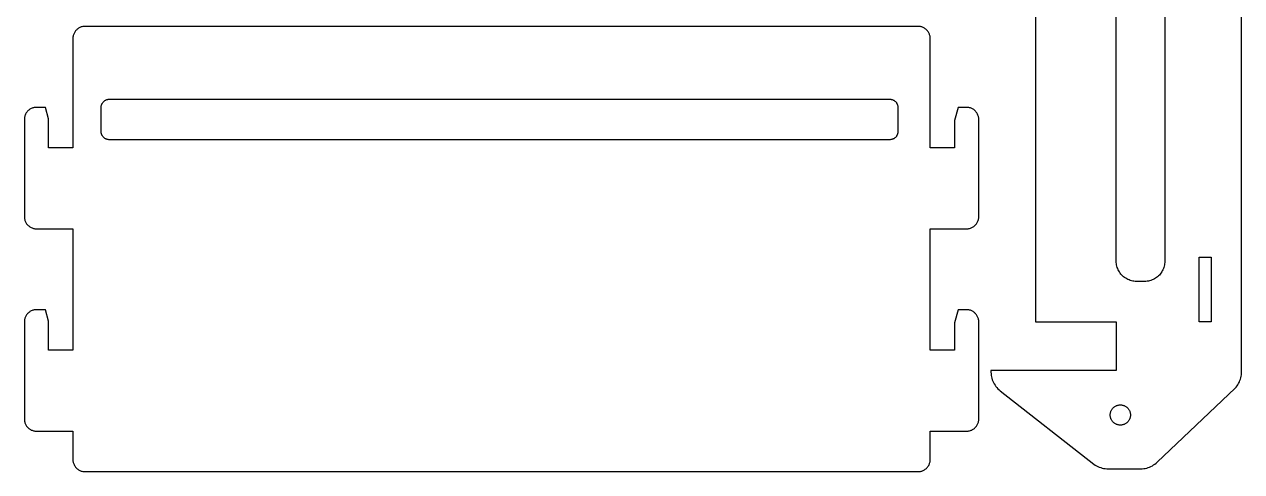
# Model space of a CAD drawing. Header units: metres. Extents: x -83 to 219, y -132 to 347.
# Drawn here: x -82 to 219, y 44 to 154.5 of the extents above; entities that cross this region are included whole.
import ezdxf

# ---------------------------------------------------------------- set-up
doc = ezdxf.new("R2010")
doc.units = ezdxf.units.M

msp = doc.modelspace()

# ---------------------------------------------------------------- linework, layer by layer
for p, q in [((219, 68.7), (218.993, 304.98)), ((168, 293), (168, 81)), ((188, 96), (188, 278)), ((200, 278), (200, 96)), ((-68.6075, 153.533), (-68.7634, 153.427)), ((-68.4453, 153.629), (-68.6075, 153.533)), ((-68.2773, 153.714), (-68.4453, 153.629)), ((-68.1044, 153.789), (-68.2773, 153.714)), ((-67.927, 153.853), (-68.1044, 153.789)), ((-67.7461, 153.906), (-67.927, 153.853)), ((-67.5621, 153.947), (-67.7461, 153.906)), ((-67.376, 153.976), (-67.5621, 153.947)), ((-67.1884, 153.994), (-67.376, 153.976)), ((-67, 154), (-67.1884, 153.994)), ((139, 154), (-67, 154)), ((139.188, 153.994), (139, 154)), ((139.376, 153.976), (139.188, 153.994)), ((139.562, 153.947), (139.376, 153.976)), ((139.746, 153.906), (139.562, 153.947)), ((139.927, 153.853), (139.746, 153.906)), ((140.104, 153.789), (139.927, 153.853)), ((140.277, 153.714), (140.104, 153.789)), ((140.445, 153.629), (140.277, 153.714)), ((140.607, 153.533), (140.445, 153.629)), ((140.763, 153.427), (140.607, 153.533)), ((-69.9941, 151.188), (-70, 151)), ((-70, 151), (-70, 124)), ((-69.9763, 151.376), (-69.9941, 151.188)), ((-69.9469, 151.562), (-69.9763, 151.376)), ((-69.9057, 151.746), (-69.9469, 151.562)), ((-69.8532, 151.927), (-69.9057, 151.746)), ((-69.7893, 152.104), (-69.8532, 151.927)), ((-69.7145, 152.277), (-69.7893, 152.104)), ((-69.6289, 152.445), (-69.7145, 152.277)), ((-69.533, 152.607), (-69.6289, 152.445)), ((-69.427, 152.763), (-69.533, 152.607)), ((-69.3115, 152.912), (-69.427, 152.763)), ((-69.1869, 153.054), (-69.3115, 152.912)), ((-69.0536, 153.187), (-69.1869, 153.054)), ((-68.9123, 153.312), (-69.0536, 153.187)), ((-68.7634, 153.427), (-68.9123, 153.312)), ((140.912, 153.312), (140.763, 153.427)), ((141.054, 153.187), (140.912, 153.312)), ((141.187, 153.054), (141.054, 153.187)), ((141.312, 152.912), (141.187, 153.054)), ((141.427, 152.763), (141.312, 152.912)), ((141.533, 152.607), (141.427, 152.763)), ((141.629, 152.445), (141.533, 152.607)), ((141.714, 152.277), (141.629, 152.445)), ((141.789, 152.104), (141.714, 152.277)), ((141.853, 151.927), (141.789, 152.104)), ((141.906, 151.746), (141.853, 151.927)), ((141.947, 151.562), (141.906, 151.746)), ((141.976, 151.376), (141.947, 151.562)), ((141.994, 151.188), (141.976, 151.376)), ((142, 151), (141.994, 151.188)), ((142, 124), (142, 151)), ((-62.4579, 135.369), (-62.3691, 135.458)), ((-62.3691, 135.458), (-62.2748, 135.541)), ((-62.2748, 135.541), (-62.1756, 135.618)), ((-62.1756, 135.618), (-62.0716, 135.689)), ((-62.0716, 135.689), (-61.9635, 135.753)), ((-61.9635, 135.753), (-61.8515, 135.81)), ((-61.8515, 135.81), (-61.7362, 135.86)), ((-61.7362, 135.86), (-61.618, 135.902)), ((-61.618, 135.902), (-61.4974, 135.937)), ((-61.4974, 135.937), (-61.3748, 135.965)), ((-61.3748, 135.965), (-61.2507, 135.984)), ((-61.2507, 135.984), (-61.1256, 135.996)), ((-61.1256, 135.996), (-61, 136)), ((-61, 136), (132, 136)), ((132, 136), (132.126, 135.996)), ((132.126, 135.996), (132.251, 135.984)), ((132.251, 135.984), (132.375, 135.965)), ((132.375, 135.965), (132.497, 135.937)), ((132.497, 135.937), (132.618, 135.902)), ((132.618, 135.902), (132.736, 135.86)), ((132.736, 135.86), (132.852, 135.81)), ((132.852, 135.81), (132.964, 135.753)), ((132.964, 135.753), (133.072, 135.689)), ((133.072, 135.689), (133.176, 135.618)), ((133.176, 135.618), (133.275, 135.541)), ((133.275, 135.541), (133.369, 135.458)), ((133.369, 135.458), (133.458, 135.369)), ((-81.6289, 132.445), (-81.7145, 132.277)), ((-81.533, 132.607), (-81.6289, 132.445)), ((-81.427, 132.763), (-81.533, 132.607)), ((-81.3115, 132.912), (-81.427, 132.763)), ((-81.1869, 133.054), (-81.3115, 132.912)), ((-81.0536, 133.187), (-81.1869, 133.054)), ((-80.9123, 133.312), (-81.0536, 133.187)), ((-80.7634, 133.427), (-80.9123, 133.312)), ((-80.6075, 133.533), (-80.7634, 133.427)), ((-80.4453, 133.629), (-80.6075, 133.533)), ((-80.2773, 133.714), (-80.4453, 133.629)), ((-80.1044, 133.789), (-80.2773, 133.714)), ((-79.927, 133.853), (-80.1044, 133.789)), ((-79.7461, 133.906), (-79.927, 133.853)), ((-79.5621, 133.947), (-79.7461, 133.906)), ((-79.376, 133.976), (-79.5621, 133.947)), ((-79.1884, 133.994), (-79.376, 133.976)), ((-79, 134), (-79.1884, 133.994)), ((-76.7641, 134), (-79, 134)), ((-76, 131.148), (-76.7641, 134)), ((-63, 134), (-62.996, 134.126)), ((-63, 128), (-63, 134)), ((-62.996, 134.126), (-62.9842, 134.251)), ((-62.9842, 134.251), (-62.9646, 134.375)), ((-62.9646, 134.375), (-62.9372, 134.497)), ((-62.9372, 134.497), (-62.9021, 134.618)), ((-62.9021, 134.618), (-62.8595, 134.736)), ((-62.8595, 134.736), (-62.8096, 134.852)), ((-62.8096, 134.852), (-62.7526, 134.964)), ((-62.7526, 134.964), (-62.6886, 135.072)), ((-62.6886, 135.072), (-62.618, 135.176)), ((-62.618, 135.176), (-62.541, 135.275)), ((-62.541, 135.275), (-62.4579, 135.369)), ((133.458, 135.369), (133.541, 135.275)), ((133.541, 135.275), (133.618, 135.176)), ((133.618, 135.176), (133.689, 135.072)), ((133.689, 135.072), (133.753, 134.964)), ((133.753, 134.964), (133.81, 134.852)), ((133.81, 134.852), (133.86, 134.736)), ((133.86, 134.736), (133.902, 134.618)), ((133.902, 134.618), (133.937, 134.497)), ((133.937, 134.497), (133.965, 134.375)), ((133.965, 134.375), (133.984, 134.251)), ((133.984, 134.251), (133.996, 134.126)), ((133.996, 134.126), (134, 134)), ((134, 134), (134, 128)), ((148.87, 134), (148, 130.753)), ((151, 134), (148.87, 134)), ((151.188, 133.994), (151, 134)), ((151.376, 133.976), (151.188, 133.994)), ((151.562, 133.947), (151.376, 133.976)), ((151.746, 133.906), (151.562, 133.947)), ((151.927, 133.853), (151.746, 133.906)), ((152.104, 133.789), (151.927, 133.853)), ((152.277, 133.714), (152.104, 133.789)), ((152.445, 133.629), (152.277, 133.714)), ((152.607, 133.533), (152.445, 133.629)), ((152.763, 133.427), (152.607, 133.533)), ((152.912, 133.312), (152.763, 133.427)), ((153.054, 133.187), (152.912, 133.312)), ((153.187, 133.054), (153.054, 133.187)), ((153.312, 132.912), (153.187, 133.054)), ((153.427, 132.763), (153.312, 132.912)), ((153.533, 132.607), (153.427, 132.763)), ((153.629, 132.445), (153.533, 132.607)), ((153.714, 132.277), (153.629, 132.445)), ((-81.9941, 131.188), (-82, 131)), ((-82, 131), (-82, 107)), ((-81.9763, 131.376), (-81.9941, 131.188)), ((-81.9469, 131.562), (-81.9763, 131.376)), ((-81.9057, 131.746), (-81.9469, 131.562)), ((-81.8532, 131.927), (-81.9057, 131.746)), ((-81.7893, 132.104), (-81.8532, 131.927)), ((-81.7145, 132.277), (-81.7893, 132.104)), ((-76, 124), (-76, 131.148)), ((148, 130.753), (148, 124)), ((153.789, 132.104), (153.714, 132.277)), ((153.853, 131.927), (153.789, 132.104)), ((153.906, 131.746), (153.853, 131.927)), ((153.947, 131.562), (153.906, 131.746)), ((153.976, 131.376), (153.947, 131.562)), ((153.994, 131.188), (153.976, 131.376)), ((154, 131), (153.994, 131.188)), ((154, 107), (154, 131)), ((-62.996, 127.874), (-63, 128)), ((-62.9842, 127.749), (-62.996, 127.874)), ((-62.9646, 127.625), (-62.9842, 127.749)), ((-62.9372, 127.503), (-62.9646, 127.625)), ((-62.9021, 127.382), (-62.9372, 127.503)), ((-62.8595, 127.264), (-62.9021, 127.382)), ((-62.8096, 127.148), (-62.8595, 127.264)), ((-62.7526, 127.036), (-62.8096, 127.148)), ((-62.6886, 126.928), (-62.7526, 127.036)), ((-62.618, 126.824), (-62.6886, 126.928)), ((-62.541, 126.725), (-62.618, 126.824)), ((-62.4579, 126.631), (-62.541, 126.725)), ((-62.3691, 126.542), (-62.4579, 126.631)), ((-62.2748, 126.459), (-62.3691, 126.542)), ((-62.1756, 126.382), (-62.2748, 126.459)), ((133.275, 126.459), (133.176, 126.382)), ((133.369, 126.542), (133.275, 126.459)), ((133.458, 126.631), (133.369, 126.542)), ((133.541, 126.725), (133.458, 126.631)), ((133.618, 126.824), (133.541, 126.725)), ((133.689, 126.928), (133.618, 126.824)), ((133.753, 127.036), (133.689, 126.928)), ((133.81, 127.148), (133.753, 127.036)), ((133.86, 127.264), (133.81, 127.148)), ((133.902, 127.382), (133.86, 127.264)), ((133.937, 127.503), (133.902, 127.382)), ((133.965, 127.625), (133.937, 127.503)), ((133.984, 127.749), (133.965, 127.625)), ((133.996, 127.874), (133.984, 127.749)), ((134, 128), (133.996, 127.874)), ((-70, 124), (-76, 124)), ((-62.0716, 126.311), (-62.1756, 126.382)), ((-61.9635, 126.247), (-62.0716, 126.311)), ((-61.8515, 126.19), (-61.9635, 126.247)), ((-61.7362, 126.14), (-61.8515, 126.19)), ((-61.618, 126.098), (-61.7362, 126.14)), ((-61.4974, 126.063), (-61.618, 126.098)), ((-61.3748, 126.035), (-61.4974, 126.063)), ((-61.2507, 126.016), (-61.3748, 126.035)), ((-61.1256, 126.004), (-61.2507, 126.016)), ((-61, 126), (-61.1256, 126.004)), ((132, 126), (-61, 126)), ((132.126, 126.004), (132, 126)), ((132.251, 126.016), (132.126, 126.004)), ((132.375, 126.035), (132.251, 126.016)), ((132.497, 126.063), (132.375, 126.035)), ((132.618, 126.098), (132.497, 126.063)), ((132.736, 126.14), (132.618, 126.098)), ((132.852, 126.19), (132.736, 126.14)), ((132.964, 126.247), (132.852, 126.19)), ((133.072, 126.311), (132.964, 126.247)), ((133.176, 126.382), (133.072, 126.311)), ((148, 124), (142, 124)), ((-82, 107), (-81.9941, 106.812)), ((-81.9941, 106.812), (-81.9763, 106.624)), ((-81.9763, 106.624), (-81.9469, 106.438)), ((-81.9469, 106.438), (-81.9057, 106.254)), ((-81.9057, 106.254), (-81.8532, 106.073)), ((-81.8532, 106.073), (-81.7893, 105.896)), ((-81.7893, 105.896), (-81.7145, 105.723)), ((-81.7145, 105.723), (-81.6289, 105.555)), ((-81.6289, 105.555), (-81.533, 105.393)), ((-81.533, 105.393), (-81.427, 105.237)), ((153.427, 105.237), (153.533, 105.393)), ((153.533, 105.393), (153.629, 105.555)), ((153.629, 105.555), (153.714, 105.723)), ((153.714, 105.723), (153.789, 105.896)), ((153.789, 105.896), (153.853, 106.073)), ((153.853, 106.073), (153.906, 106.254)), ((153.906, 106.254), (153.947, 106.438)), ((153.947, 106.438), (153.976, 106.624)), ((153.976, 106.624), (153.994, 106.812)), ((153.994, 106.812), (154, 107)), ((-81.427, 105.237), (-81.3115, 105.088)), ((-81.3115, 105.088), (-81.1869, 104.946)), ((-81.1869, 104.946), (-81.0536, 104.813)), ((-81.0536, 104.813), (-80.9123, 104.688)), ((-80.9123, 104.688), (-80.7634, 104.573)), ((-80.7634, 104.573), (-80.6075, 104.467)), ((-80.6075, 104.467), (-80.4453, 104.371)), ((-80.4453, 104.371), (-80.2773, 104.286)), ((-80.2773, 104.286), (-80.1044, 104.211)), ((-80.1044, 104.211), (-79.927, 104.147)), ((-79.927, 104.147), (-79.7461, 104.094)), ((-79.7461, 104.094), (-79.5621, 104.053)), ((-79.5621, 104.053), (-79.376, 104.024)), ((-79.376, 104.024), (-79.1884, 104.006)), ((-79.1884, 104.006), (-79, 104)), ((-79, 104), (-70, 104)), ((-70, 104), (-70, 74)), ((142, 74), (142, 104)), ((142, 104), (151, 104)), ((151, 104), (151.188, 104.006)), ((151.188, 104.006), (151.376, 104.024)), ((151.376, 104.024), (151.562, 104.053)), ((151.562, 104.053), (151.746, 104.094)), ((151.746, 104.094), (151.927, 104.147)), ((151.927, 104.147), (152.104, 104.211)), ((152.104, 104.211), (152.277, 104.286)), ((152.277, 104.286), (152.445, 104.371)), ((152.445, 104.371), (152.607, 104.467)), ((152.607, 104.467), (152.763, 104.573)), ((152.763, 104.573), (152.912, 104.688)), ((152.912, 104.688), (153.054, 104.813)), ((153.054, 104.813), (153.187, 104.946)), ((153.187, 104.946), (153.312, 105.088)), ((153.312, 105.088), (153.427, 105.237)), ((208.5, 81), (208.5, 97)), ((208.5, 97), (211.5, 97)), ((211.5, 97), (211.5, 81)), ((188.01, 95.6861), (188, 96)), ((188.039, 95.3733), (188.01, 95.6861)), ((188.089, 95.0631), (188.039, 95.3733)), ((188.157, 94.7566), (188.089, 95.0631)), ((188.245, 94.4549), (188.157, 94.7566)), ((188.351, 94.1594), (188.245, 94.4549)), ((188.476, 93.8711), (188.351, 94.1594)), ((188.618, 93.5912), (188.476, 93.8711)), ((188.778, 93.3209), (188.618, 93.5912)), ((188.955, 93.0611), (188.778, 93.3209)), ((199.222, 93.3209), (199.045, 93.0611)), ((199.382, 93.5912), (199.222, 93.3209)), ((199.524, 93.8711), (199.382, 93.5912)), ((199.649, 94.1594), (199.524, 93.8711)), ((199.755, 94.4549), (199.649, 94.1594)), ((199.843, 94.7566), (199.755, 94.4549)), ((199.911, 95.0631), (199.843, 94.7566)), ((199.961, 95.3733), (199.911, 95.0631)), ((199.99, 95.6861), (199.961, 95.3733)), ((200, 96), (199.99, 95.6861)), ((189.147, 92.8129), (188.955, 93.0611)), ((189.355, 92.5773), (189.147, 92.8129)), ((189.577, 92.3552), (189.355, 92.5773)), ((189.813, 92.1474), (189.577, 92.3552)), ((190.061, 91.9549), (189.813, 92.1474)), ((190.321, 91.7784), (190.061, 91.9549)), ((190.591, 91.6185), (190.321, 91.7784)), ((190.871, 91.4759), (190.591, 91.6185)), ((191.159, 91.3511), (190.871, 91.4759)), ((191.455, 91.2447), (191.159, 91.3511)), ((191.757, 91.1571), (191.455, 91.2447)), ((192.063, 91.0886), (191.757, 91.1571)), ((192.373, 91.0394), (192.063, 91.0886)), ((192.686, 91.0099), (192.373, 91.0394)), ((193, 91), (192.686, 91.0099)), ((195, 91), (193, 91)), ((195.314, 91.0099), (195, 91)), ((195.627, 91.0394), (195.314, 91.0099)), ((195.937, 91.0886), (195.627, 91.0394)), ((196.243, 91.1571), (195.937, 91.0886)), ((196.545, 91.2447), (196.243, 91.1571)), ((196.841, 91.3511), (196.545, 91.2447)), ((197.129, 91.4759), (196.841, 91.3511)), ((197.409, 91.6185), (197.129, 91.4759)), ((197.679, 91.7784), (197.409, 91.6185)), ((197.939, 91.9549), (197.679, 91.7784)), ((198.187, 92.1474), (197.939, 91.9549)), ((198.423, 92.3552), (198.187, 92.1474)), ((198.645, 92.5773), (198.423, 92.3552)), ((198.853, 92.8129), (198.645, 92.5773)), ((199.045, 93.0611), (198.853, 92.8129)), ((-81.9763, 81.376), (-81.9941, 81.1884)), ((-81.9469, 81.5621), (-81.9763, 81.376)), ((-81.9057, 81.7461), (-81.9469, 81.5621)), ((-81.8532, 81.927), (-81.9057, 81.7461)), ((-81.7893, 82.1044), (-81.8532, 81.927)), ((-81.7145, 82.2773), (-81.7893, 82.1044)), ((-81.6289, 82.4453), (-81.7145, 82.2773)), ((-81.533, 82.6075), (-81.6289, 82.4453)), ((-81.427, 82.7634), (-81.533, 82.6075)), ((-81.3115, 82.9123), (-81.427, 82.7634)), ((-81.1869, 83.0536), (-81.3115, 82.9123)), ((-81.0536, 83.1869), (-81.1869, 83.0536)), ((-80.9123, 83.3115), (-81.0536, 83.1869)), ((-80.7634, 83.427), (-80.9123, 83.3115)), ((-80.6075, 83.533), (-80.7634, 83.427)), ((-80.4453, 83.6289), (-80.6075, 83.533)), ((-80.2773, 83.7145), (-80.4453, 83.6289)), ((-80.1044, 83.7893), (-80.2773, 83.7145)), ((-79.927, 83.8532), (-80.1044, 83.7893)), ((-79.7461, 83.9057), (-79.927, 83.8532)), ((-79.5621, 83.9469), (-79.7461, 83.9057)), ((-79.376, 83.9763), (-79.5621, 83.9469)), ((-79.1884, 83.9941), (-79.376, 83.9763)), ((-79, 84), (-79.1884, 83.9941)), ((-76.7641, 84), (-79, 84)), ((-76, 81.1484), (-76.7641, 84)), ((148.87, 84), (148, 80.7534)), ((151, 84), (148.87, 84)), ((151.188, 83.9941), (151, 84)), ((151.376, 83.9763), (151.188, 83.9941)), ((151.562, 83.9469), (151.376, 83.9763)), ((151.746, 83.9057), (151.562, 83.9469)), ((151.927, 83.8532), (151.746, 83.9057)), ((152.104, 83.7893), (151.927, 83.8532)), ((152.277, 83.7145), (152.104, 83.7893)), ((152.445, 83.6289), (152.277, 83.7145)), ((152.607, 83.533), (152.445, 83.6289)), ((152.763, 83.427), (152.607, 83.533)), ((152.912, 83.3115), (152.763, 83.427)), ((153.054, 83.1869), (152.912, 83.3115)), ((153.187, 83.0536), (153.054, 83.1869)), ((153.312, 82.9123), (153.187, 83.0536)), ((153.427, 82.7634), (153.312, 82.9123)), ((153.533, 82.6075), (153.427, 82.7634)), ((153.629, 82.4453), (153.533, 82.6075)), ((153.714, 82.2773), (153.629, 82.4453)), ((153.789, 82.1044), (153.714, 82.2773)), ((153.853, 81.927), (153.789, 82.1044)), ((153.906, 81.7461), (153.853, 81.927)), ((153.947, 81.5621), (153.906, 81.7461)), ((153.976, 81.376), (153.947, 81.5621)), ((153.994, 81.1884), (153.976, 81.376)), ((-81.9941, 81.1884), (-82, 81)), ((-82, 81), (-82, 57)), ((-76, 74), (-76, 81.1484)), ((148, 80.7534), (148, 74)), ((154, 81), (153.994, 81.1884)), ((154, 57), (154, 81)), ((168, 81), (188, 81)), ((188, 81), (188, 69)), ((211.5, 81), (208.5, 81)), ((-70, 74), (-76, 74)), ((148, 74), (142, 74)), ((188, 69), (157.002, 69)), ((157.002, 69), (157.002, 68.5374)), ((157.002, 68.5374), (157.024, 68.1611)), ((157.024, 68.1611), (157.07, 67.787)), ((157.07, 67.787), (157.139, 67.4164)), ((157.139, 67.4164), (157.231, 67.0509)), ((157.231, 67.0509), (157.346, 66.6919)), ((157.346, 66.6919), (157.483, 66.3409)), ((157.483, 66.3409), (157.642, 65.9991)), ((218.429, 66.1453), (218.579, 66.4913)), ((218.579, 66.4913), (218.706, 66.8459)), ((218.706, 66.8459), (218.811, 67.2079)), ((218.811, 67.2079), (218.894, 67.5757)), ((218.894, 67.5757), (218.953, 67.948)), ((218.953, 67.948), (218.988, 68.3233)), ((218.988, 68.3233), (219, 68.7)), ((157.642, 65.9991), (157.822, 65.6681)), ((157.822, 65.6681), (158.023, 65.3489)), ((158.023, 65.3489), (158.243, 65.043)), ((158.243, 65.043), (158.482, 64.7516)), ((158.482, 64.7516), (158.739, 64.4757)), ((158.739, 64.4757), (159.013, 64.2165)), ((159.013, 64.2165), (159.302, 63.975)), ((159.302, 63.975), (182.473, 45.8459)), ((198.126, 46.3443), (217.374, 64.5927)), ((217.374, 64.5927), (217.623, 64.8755)), ((217.623, 64.8755), (217.854, 65.1733)), ((217.854, 65.1733), (218.066, 65.485)), ((218.066, 65.485), (218.258, 65.8095)), ((218.258, 65.8095), (218.429, 66.1453)), ((187.796, 60.1908), (187.936, 60.2621)), ((187.936, 60.2621), (188.08, 60.3244)), ((188.08, 60.3244), (188.227, 60.3777)), ((188.227, 60.3777), (188.378, 60.4215)), ((188.378, 60.4215), (188.532, 60.4557)), ((188.532, 60.4557), (188.687, 60.4803)), ((188.687, 60.4803), (188.843, 60.4951)), ((188.843, 60.4951), (189, 60.5)), ((189, 60.5), (189.157, 60.4951)), ((189.157, 60.4951), (189.313, 60.4803)), ((189.313, 60.4803), (189.468, 60.4557)), ((189.468, 60.4557), (189.622, 60.4215)), ((189.622, 60.4215), (189.773, 60.3777)), ((189.773, 60.3777), (189.92, 60.3244)), ((189.92, 60.3244), (190.064, 60.2621)), ((190.064, 60.2621), (190.204, 60.1908)), ((186.5, 58), (186.505, 58.157)), ((186.505, 57.843), (186.5, 58)), ((186.505, 58.157), (186.52, 58.3133)), ((186.52, 57.6867), (186.505, 57.843)), ((186.52, 58.3133), (186.544, 58.4685)), ((186.544, 57.5316), (186.52, 57.6867)), ((186.544, 58.4685), (186.579, 58.6217)), ((186.579, 57.3783), (186.544, 57.5316)), ((186.579, 58.6217), (186.622, 58.7726)), ((186.622, 57.2275), (186.579, 57.3783)), ((186.622, 58.7726), (186.676, 58.9203)), ((186.676, 57.0797), (186.622, 57.2275)), ((186.676, 58.9203), (186.738, 59.0645)), ((186.738, 59.0645), (186.809, 59.2044)), ((186.809, 59.2044), (186.889, 59.3396)), ((186.889, 59.3396), (186.977, 59.4695)), ((186.977, 59.4695), (187.074, 59.5936)), ((187.074, 59.5936), (187.178, 59.7114)), ((187.178, 59.7114), (187.289, 59.8224)), ((187.289, 59.8224), (187.406, 59.9263)), ((187.406, 59.9263), (187.531, 60.0226)), ((187.531, 60.0226), (187.66, 60.1108)), ((187.66, 60.1108), (187.796, 60.1908)), ((190.204, 60.1908), (190.34, 60.1108)), ((190.34, 60.1108), (190.469, 60.0226)), ((190.469, 60.0226), (190.594, 59.9263)), ((190.594, 59.9263), (190.711, 59.8224)), ((190.711, 59.8224), (190.822, 59.7114)), ((190.822, 59.7114), (190.926, 59.5936)), ((190.926, 59.5936), (191.023, 59.4695)), ((191.023, 59.4695), (191.111, 59.3396)), ((191.111, 59.3396), (191.191, 59.2044)), ((191.191, 59.2044), (191.262, 59.0645)), ((191.262, 59.0645), (191.324, 58.9203)), ((191.324, 58.9203), (191.378, 58.7726)), ((191.378, 57.2275), (191.324, 57.0797)), ((191.378, 58.7726), (191.421, 58.6217)), ((191.421, 57.3783), (191.378, 57.2275)), ((191.421, 58.6217), (191.456, 58.4685)), ((191.456, 57.5316), (191.421, 57.3783)), ((191.456, 58.4685), (191.48, 58.3133)), ((191.48, 57.6867), (191.456, 57.5316)), ((191.48, 58.3133), (191.495, 58.157)), ((191.495, 57.843), (191.48, 57.6867)), ((191.495, 58.157), (191.5, 58)), ((191.5, 58), (191.495, 57.843)), ((-82, 57), (-81.9941, 56.8116)), ((-81.9941, 56.8116), (-81.9763, 56.624)), ((-81.9763, 56.624), (-81.9469, 56.4379)), ((-81.9469, 56.4379), (-81.9057, 56.2539)), ((-81.9057, 56.2539), (-81.8532, 56.073)), ((-81.8532, 56.073), (-81.7893, 55.8956)), ((-81.7893, 55.8956), (-81.7145, 55.7227)), ((-81.7145, 55.7227), (-81.6289, 55.5547)), ((-81.6289, 55.5547), (-81.533, 55.3925)), ((-81.533, 55.3925), (-81.427, 55.2366)), ((-81.427, 55.2366), (-81.3115, 55.0877)), ((-81.3115, 55.0877), (-81.1869, 54.9464)), ((-81.1869, 54.9464), (-81.0536, 54.8131)), ((-81.0536, 54.8131), (-80.9123, 54.6885)), ((-80.9123, 54.6885), (-80.7634, 54.573)), ((-80.7634, 54.573), (-80.6075, 54.467)), ((-80.6075, 54.467), (-80.4453, 54.3711)), ((-80.4453, 54.3711), (-80.2773, 54.2855)), ((-80.2773, 54.2855), (-80.1044, 54.2107)), ((-80.1044, 54.2107), (-79.927, 54.1468)), ((151.927, 54.1468), (152.104, 54.2107)), ((152.104, 54.2107), (152.277, 54.2855)), ((152.277, 54.2855), (152.445, 54.3711)), ((152.445, 54.3711), (152.607, 54.467)), ((152.607, 54.467), (152.763, 54.573)), ((152.763, 54.573), (152.912, 54.6885)), ((152.912, 54.6885), (153.054, 54.8131)), ((153.054, 54.8131), (153.187, 54.9464)), ((153.187, 54.9464), (153.312, 55.0877)), ((153.312, 55.0877), (153.427, 55.2366)), ((153.427, 55.2366), (153.533, 55.3925)), ((153.533, 55.3925), (153.629, 55.5547)), ((153.629, 55.5547), (153.714, 55.7227)), ((153.714, 55.7227), (153.789, 55.8956)), ((153.789, 55.8956), (153.853, 56.073)), ((153.853, 56.073), (153.906, 56.2539)), ((153.906, 56.2539), (153.947, 56.4379)), ((153.947, 56.4379), (153.976, 56.624)), ((153.976, 56.624), (153.994, 56.8116)), ((153.994, 56.8116), (154, 57)), ((186.738, 56.9356), (186.676, 57.0797)), ((186.809, 56.7956), (186.738, 56.9356)), ((186.889, 56.6604), (186.809, 56.7956)), ((186.977, 56.5305), (186.889, 56.6604)), ((187.074, 56.4064), (186.977, 56.5305)), ((187.178, 56.2886), (187.074, 56.4064)), ((187.289, 56.1776), (187.178, 56.2886)), ((187.406, 56.0737), (187.289, 56.1776)), ((187.531, 55.9775), (187.406, 56.0737)), ((187.66, 55.8892), (187.531, 55.9775)), ((187.796, 55.8092), (187.66, 55.8892)), ((187.936, 55.7379), (187.796, 55.8092)), ((188.08, 55.6756), (187.936, 55.7379)), ((188.227, 55.6224), (188.08, 55.6756)), ((188.378, 55.5786), (188.227, 55.6224)), ((188.532, 55.5443), (188.378, 55.5786)), ((188.687, 55.5197), (188.532, 55.5443)), ((188.843, 55.5049), (188.687, 55.5197)), ((189, 55.5), (188.843, 55.5049)), ((189.157, 55.5049), (189, 55.5)), ((189.313, 55.5197), (189.157, 55.5049)), ((189.468, 55.5443), (189.313, 55.5197)), ((189.622, 55.5786), (189.468, 55.5443)), ((189.773, 55.6224), (189.622, 55.5786)), ((189.92, 55.6756), (189.773, 55.6224)), ((190.064, 55.7379), (189.92, 55.6756)), ((190.204, 55.8092), (190.064, 55.7379)), ((190.34, 55.8892), (190.204, 55.8092)), ((190.469, 55.9775), (190.34, 55.8892)), ((190.594, 56.0737), (190.469, 55.9775)), ((190.711, 56.1776), (190.594, 56.0737)), ((190.822, 56.2886), (190.711, 56.1776)), ((190.926, 56.4064), (190.822, 56.2886)), ((191.023, 56.5305), (190.926, 56.4064)), ((191.111, 56.6604), (191.023, 56.5305)), ((191.191, 56.7956), (191.111, 56.6604)), ((191.262, 56.9356), (191.191, 56.7956)), ((191.324, 57.0797), (191.262, 56.9356)), ((-79.927, 54.1468), (-79.7461, 54.0943)), ((-79.7461, 54.0943), (-79.5621, 54.0531)), ((-79.5621, 54.0531), (-79.376, 54.0237)), ((-79.376, 54.0237), (-79.1884, 54.0059)), ((-79.1884, 54.0059), (-79, 54)), ((-79, 54), (-70, 54)), ((-70, 54), (-70, 47)), ((142, 47), (142, 54)), ((142, 54), (151, 54)), ((151, 54), (151.188, 54.0059)), ((151.188, 54.0059), (151.376, 54.0237)), ((151.376, 54.0237), (151.562, 54.0531)), ((151.562, 54.0531), (151.746, 54.0943)), ((151.746, 54.0943), (151.927, 54.1468)), ((-70, 47), (-69.9941, 46.8116)), ((-69.9941, 46.8116), (-69.9763, 46.624)), ((-69.9763, 46.624), (-69.9469, 46.4379)), ((-69.9469, 46.4379), (-69.9057, 46.2539)), ((-69.9057, 46.2539), (-69.8532, 46.073)), ((-69.8532, 46.073), (-69.7893, 45.8956)), ((-69.7893, 45.8956), (-69.7145, 45.7227)), ((-69.7145, 45.7227), (-69.6289, 45.5547)), ((-69.6289, 45.5547), (-69.533, 45.3925)), ((-69.533, 45.3925), (-69.427, 45.2366)), ((-69.427, 45.2366), (-69.3115, 45.0877)), ((141.312, 45.0877), (141.427, 45.2366)), ((141.427, 45.2366), (141.533, 45.3925)), ((141.533, 45.3925), (141.629, 45.5547)), ((141.629, 45.5547), (141.714, 45.7227)), ((141.714, 45.7227), (141.789, 45.8956)), ((141.789, 45.8956), (141.853, 46.073)), ((141.853, 46.073), (141.906, 46.2539)), ((141.906, 46.2539), (141.947, 46.4379)), ((141.947, 46.4379), (141.976, 46.624)), ((141.976, 46.624), (141.994, 46.8116)), ((141.994, 46.8116), (142, 47)), ((182.473, 45.8459), (182.785, 45.634)), ((182.785, 45.634), (183.109, 45.4422)), ((183.109, 45.4422), (183.445, 45.271)), ((183.445, 45.271), (183.791, 45.1214)), ((196.233, 45.1311), (196.579, 45.2823)), ((196.579, 45.2823), (196.914, 45.4549)), ((196.914, 45.4549), (197.237, 45.6482)), ((197.237, 45.6482), (197.548, 45.8615)), ((197.548, 45.8615), (197.845, 46.0938)), ((197.845, 46.0938), (198.126, 46.3443)), ((-69.3115, 45.0877), (-69.1869, 44.9464)), ((-69.1869, 44.9464), (-69.0536, 44.8131)), ((-69.0536, 44.8131), (-68.9123, 44.6885)), ((-68.9123, 44.6885), (-68.7634, 44.573)), ((-68.7634, 44.573), (-68.6075, 44.467)), ((-68.6075, 44.467), (-68.4453, 44.3711)), ((-68.4453, 44.3711), (-68.2773, 44.2855)), ((-68.2773, 44.2855), (-68.1044, 44.2107)), ((-68.1044, 44.2107), (-67.927, 44.1468)), ((-67.927, 44.1468), (-67.7461, 44.0943)), ((-67.7461, 44.0943), (-67.5621, 44.0531)), ((-67.5621, 44.0531), (-67.376, 44.0237)), ((-67.376, 44.0237), (-67.1884, 44.0059)), ((-67.1884, 44.0059), (-67, 44)), ((-67, 44), (139, 44)), ((139, 44), (139.188, 44.0059)), ((139.188, 44.0059), (139.376, 44.0237)), ((139.376, 44.0237), (139.562, 44.0531)), ((139.562, 44.0531), (139.746, 44.0943)), ((139.746, 44.0943), (139.927, 44.1468)), ((139.927, 44.1468), (140.104, 44.2107)), ((140.104, 44.2107), (140.277, 44.2855)), ((140.277, 44.2855), (140.445, 44.3711)), ((140.445, 44.3711), (140.607, 44.467)), ((140.607, 44.467), (140.763, 44.573)), ((140.763, 44.573), (140.912, 44.6885)), ((140.912, 44.6885), (141.054, 44.8131)), ((141.054, 44.8131), (141.187, 44.9464)), ((141.187, 44.9464), (141.312, 45.0877)), ((183.791, 45.1214), (184.146, 44.9937)), ((184.146, 44.9937), (184.508, 44.8885)), ((184.508, 44.8885), (184.876, 44.8063)), ((184.876, 44.8063), (185.248, 44.7473)), ((185.248, 44.7473), (185.623, 44.7119)), ((185.623, 44.7119), (186, 44.7)), ((186, 44.7), (194.026, 44.7001)), ((194.026, 44.7001), (194.403, 44.7136)), ((194.403, 44.7136), (194.778, 44.7507)), ((194.778, 44.7507), (195.15, 44.8113)), ((195.15, 44.8113), (195.518, 44.8951)), ((195.518, 44.8951), (195.879, 45.0019)), ((195.879, 45.0019), (196.233, 45.1311))]:
    msp.add_line(p, q)

doc.saveas('drawing.dxf')
